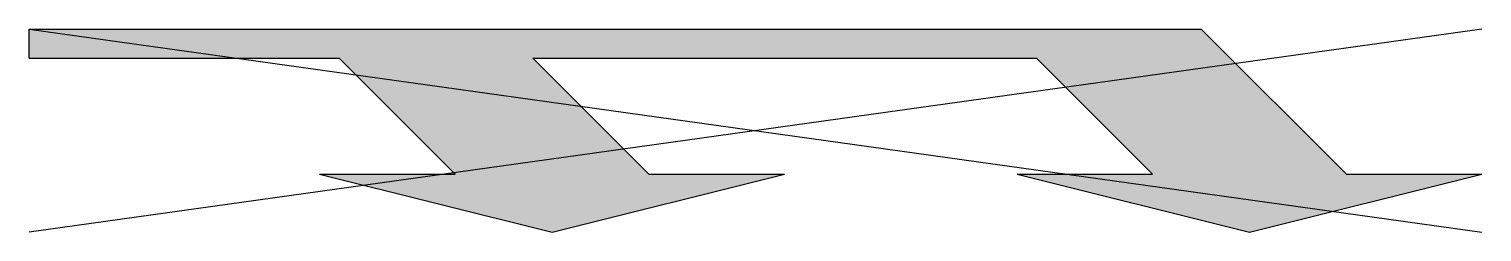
# Model space of a CAD drawing. Header units: metres. Extents: x 0 to 7.5, y -0.97 to 0.08.
import ezdxf

# ---------------------------------------------------------------- set-up
doc = ezdxf.new("R2010")
doc.units = ezdxf.units.M

msp = doc.modelspace()

# ---------------------------------------------------------------- hatches: boundary and pattern name
msp.add_hatch(color=256).paths.add_polyline_path([(5.8, -0.675), (5.1, -0.675), (6.3, -0.975), (7.5, -0.675), (6.8, -0.675), (6.05, 0.075), (0, 0.075), (0, -0.075), (1.6, -0.075), (2.2, -0.675), (1.5, -0.675), (2.7, -0.975), (3.9, -0.675), (3.2, -0.675), (2.6, -0.075), (5.2, -0.075)])

# ---------------------------------------------------------------- linework, layer by layer
for p, q in [((0, 0.075), (6.05, 0.075)), ((0, -0.075), (0, 0.075)), ((0, -0.075), (1.6, -0.075)), ((2.6, -0.075), (5.2, -0.075)), ((1.5, -0.675), (2.2, -0.675)), ((3.2, -0.675), (3.9, -0.675)), ((5.1, -0.675), (5.8, -0.675)), ((6.8, -0.675), (7.5, -0.675))]:
    msp.add_line(p, q)
at = {"flags": 128}
for points in [[(6.05, 0.075), (6.8, -0.675)], [(7.5, 0.075), (0, -0.975)], [(0, 0.075), (7.5, -0.975)], [(1.6, -0.075), (2.2, -0.675)], [(2.6, -0.075), (3.2, -0.675)], [(5.2, -0.075), (5.8, -0.675)], [(1.5, -0.675), (2.7, -0.975), (3.9, -0.675)], [(5.1, -0.675), (6.3, -0.975), (7.5, -0.675)]]:
    msp.add_lwpolyline(points, dxfattribs=at)

doc.saveas('drawing.dxf')
